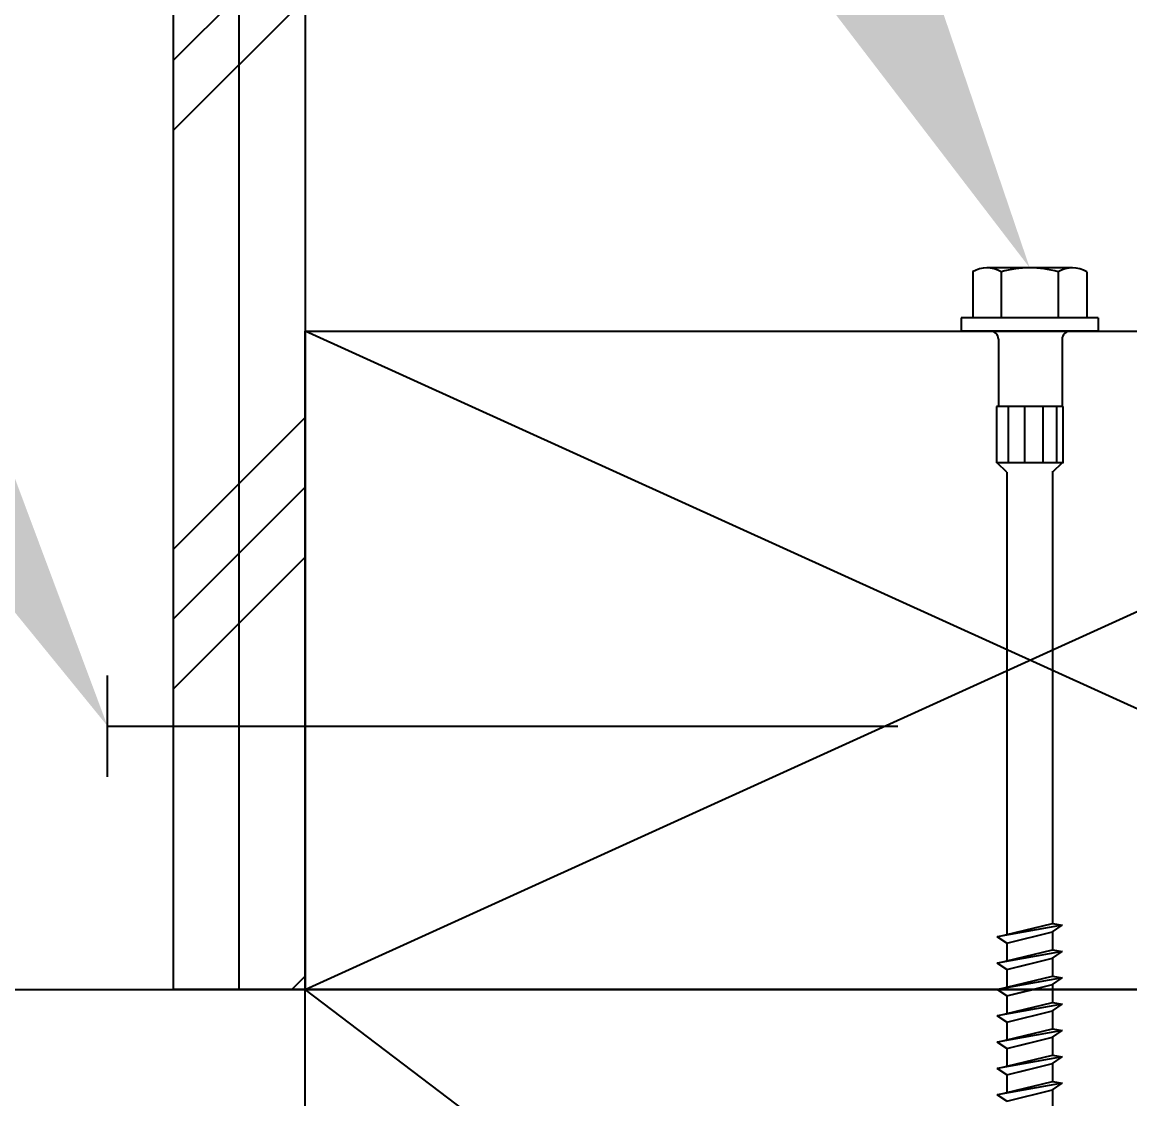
# Model space of a CAD drawing. Header units: inches. Extents: x -16404 to 14624, y -1591 to 16152.
# Drawn here: x 8300.085 to 8304.289, y 6157.126 to 6161.214 of the extents above; entities that cross this region are included whole.
import ezdxf
from ezdxf import colors
from ezdxf.entities.mleader import LeaderData, LeaderLine
from ezdxf.math import Vec2, Vec3

# ---------------------------------------------------------------- set-up
doc = ezdxf.new("R2010")
doc.units = ezdxf.units.IN
doc.header["$LTSCALE"] = 24
doc.header["$MEASUREMENT"] = 0
doc.layers.get('0').update_dxf_attribs({"linetype": 'CONTINUOUS'})
doc.layers.add('DESIGNER COMMENTS', color=221, linetype='CONTINUOUS', plot=False)
for name, color, linetype in [('S-ANNO-NOTE', 4, 'CONTINUOUS'), ('S-FASTENERS', 1, 'CONTINUOUS'), ('S-NAIL', 2, 'CONTINUOUS'), ('S-SIMPSON', 2, 'CONTINUOUS'), ('S-TYP DETAIL BLOCKS', 1, 'CONTINUOUS'), ('S-WOOD', 3, 'CONTINUOUS')]:
    doc.layers.add(name, color=color, linetype=linetype)
doc.styles.add('Arial', font='arial.ttf', dxfattribs={"width": 0.85})

# ---------------------------------------------------------------- blocks, each defined once
blk = doc.blocks.new('_Open90')
at = {"color": 0, "linetype": 'ByBlock', "lineweight": -2}
for p, q in [((-0.5, 0.5), (0, 0)), ((0, 0), (-1, 0)), ((0, 0), (-0.5, -0.5))]:
    blk.add_line(p, q, dxfattribs=at)
blk = doc.blocks.new('10d')
at = {"color": 3}
blk.add_line((0.1925, 0.25), (-0.1925, 0.25), dxfattribs=at)
at = {"color": 2}
blk.add_line((0, 0.25), (0, -2.75), dxfattribs=at)
blk = doc.blocks.new('SDS.25X5-f')
at = {"layer": 'S-SIMPSON'}
for p, q in [((-0.2165, 0.2244), (-0.2165, 0.05)), ((0.1624, 0.24), (-0.1624, 0.24)), ((-0.1083, 0.2244), (-0.1083, 0.05)), ((0.1083, 0.2244), (0.1083, 0.05)), ((0.2165, 0.2244), (0.2165, 0.05)), ((0.26, 0.05), (-0.26, 0.05)), ((-0.26, 0.05), (-0.26, 0)), ((0.26, 0.05), (0.26, 0)), ((0.26, 0), (-0.26, 0)), ((-0.1259, -0.286), (-0.1259, -0.5)), ((0.1259, -0.286), (-0.1259, -0.286)), ((-0.0823, -0.286), (-0.0823, -0.5)), ((-0.0192, -0.286), (-0.0192, -0.5)), ((0.0494, -0.286), (0.0494, -0.5)), ((0.1018, -0.286), (0.1018, -0.5)), ((0.1259, -0.286), (0.1259, -0.5)), ((0.1276, -0.5), (-0.1242, -0.5)), ((-0.087, -0.536), (-0.123, -0.5)), ((0.123, -0.5), (0.087, -0.536)), ((-0.087, -0.536), (-0.087, -2.2912)), ((0.087, -0.5316), (0.087, -2.25)), ((0.087, -0.5316), (0.087, -2.25)), ((-0.087, -0.5749), (-0.087, -2.2912)), ((0.087, -2.1816), (0.087, -2.25)), ((0.087, -2.1816), (0.087, -2.25)), ((-0.087, -2.2249), (-0.087, -2.2912)), ((-0.087, -2.2249), (-0.087, -2.2912)), ((-0.087, -2.2249), (-0.087, -2.2912))]:
    blk.add_line(p, q, dxfattribs=at)
at = {"layer": 'S-SIMPSON', "color": 1}
for p, q in [((-0.123, -2.2997), (0.087, -2.25)), ((-0.123, -2.2997), (0.087, -2.25)), ((-0.123, -2.2997), (0.087, -2.25)), ((0.123, -2.2563), (-0.123, -2.2997)), ((0.123, -2.2563), (-0.123, -2.2997)), ((0.123, -2.2563), (-0.123, -2.2997)), ((0.087, -2.25), (0.123, -2.2563)), ((0.087, -2.25), (0.123, -2.2563)), ((0.087, -2.25), (0.123, -2.2563)), ((0.087, -2.2816), (0.123, -2.2563)), ((0.087, -2.2816), (0.123, -2.2563)), ((0.087, -2.2816), (0.123, -2.2563)), ((-0.087, -2.3249), (-0.123, -2.2997)), ((-0.087, -2.3249), (-0.123, -2.2997)), ((-0.087, -2.3249), (-0.123, -2.2997)), ((-0.087, -2.3249), (0.087, -2.2816)), ((-0.087, -2.3249), (0.087, -2.2816)), ((-0.087, -2.3249), (0.087, -2.2816)), ((0.087, -2.2816), (0.087, -2.35)), ((0.087, -2.2816), (0.087, -2.35)), ((0.087, -2.2816), (0.087, -2.35)), ((0.087, -2.2816), (0.087, -2.35)), ((0.087, -2.2816), (0.087, -2.35)), ((0.087, -2.2816), (0.087, -2.35)), ((-0.123, -2.3997), (0.087, -2.35)), ((-0.123, -2.3997), (0.087, -2.35)), ((-0.123, -2.3997), (0.087, -2.35)), ((-0.123, -2.3997), (0.087, -2.35)), ((-0.087, -2.3249), (-0.087, -2.3912)), ((-0.087, -2.3249), (-0.087, -2.3912)), ((-0.087, -2.3249), (-0.087, -2.3912)), ((-0.087, -2.3249), (-0.087, -2.3912)), ((-0.087, -2.3249), (-0.087, -2.3912)), ((-0.087, -2.3249), (-0.087, -2.3912)), ((0.087, -2.35), (0.123, -2.3563)), ((0.087, -2.35), (0.123, -2.3563)), ((0.087, -2.35), (0.123, -2.3563)), ((0.087, -2.35), (0.123, -2.3563)), ((0.123, -2.3563), (-0.123, -2.3997)), ((0.123, -2.3563), (-0.123, -2.3997)), ((0.123, -2.3563), (-0.123, -2.3997)), ((0.123, -2.3563), (-0.123, -2.3997)), ((-0.087, -2.4249), (0.087, -2.3816)), ((-0.087, -2.4249), (0.087, -2.3816)), ((-0.087, -2.4249), (0.087, -2.3816)), ((-0.087, -2.4249), (0.087, -2.3816)), ((0.087, -2.3816), (0.123, -2.3563)), ((0.087, -2.3816), (0.123, -2.3563)), ((0.087, -2.3816), (0.123, -2.3563)), ((0.087, -2.3816), (0.123, -2.3563)), ((0.087, -2.3816), (0.087, -2.45)), ((0.087, -2.3816), (0.087, -2.45)), ((0.087, -2.3816), (0.087, -2.45)), ((0.087, -2.3816), (0.087, -2.45)), ((0.087, -2.3816), (0.087, -2.45)), ((0.087, -2.3816), (0.087, -2.45)), ((0.087, -2.3816), (0.087, -2.45)), ((0.087, -2.3816), (0.087, -2.45)), ((0.087, -2.3816), (0.087, -2.45)), ((0.087, -2.3816), (0.087, -2.45)), ((-0.087, -2.4249), (-0.123, -2.3997)), ((-0.087, -2.4249), (-0.123, -2.3997)), ((-0.087, -2.4249), (-0.123, -2.3997)), ((-0.087, -2.4249), (-0.123, -2.3997)), ((-0.087, -2.4249), (-0.123, -2.3997)), ((-0.087, -2.4249), (0, -2.4032)), ((-0.087, -2.4249), (-0.087, -2.4912)), ((-0.087, -2.4249), (-0.087, -2.4912)), ((-0.087, -2.4249), (-0.087, -2.4912)), ((-0.087, -2.4249), (-0.087, -2.4912)), ((-0.087, -2.4249), (-0.087, -2.4912)), ((-0.087, -2.4249), (-0.087, -2.4912)), ((-0.087, -2.4249), (-0.087, -2.4912)), ((-0.087, -2.4249), (-0.087, -2.4912)), ((-0.087, -2.4249), (-0.087, -2.4912)), ((-0.087, -2.4249), (-0.087, -2.4912)), ((-0.087, -2.4249), (-0.087, -2.4912)), ((-0.087, -2.4249), (-0.087, -2.4912)), ((-0.123, -2.4997), (0.087, -2.45)), ((-0.123, -2.4997), (0.087, -2.45)), ((-0.123, -2.4997), (0.087, -2.45)), ((-0.123, -2.4997), (0.087, -2.45)), ((-0.123, -2.4997), (0.087, -2.45)), ((-0.123, -2.4997), (0.087, -2.45)), ((-0.123, -2.4997), (0.087, -2.45)), ((-0.123, -2.4997), (0.087, -2.45)), ((0.123, -2.4563), (-0.123, -2.4997)), ((0.123, -2.4563), (-0.123, -2.4997)), ((0.123, -2.4563), (-0.123, -2.4997)), ((0.123, -2.4563), (-0.123, -2.4997)), ((0.123, -2.4563), (-0.123, -2.4997)), ((0.123, -2.4563), (-0.123, -2.4997)), ((0.123, -2.4563), (-0.123, -2.4997)), ((0.123, -2.4563), (-0.123, -2.4997)), ((0.123, -2.4563), (-0.123, -2.4997)), ((-0.087, -2.4912), (0.087, -2.45)), ((0.087, -2.45), (0.123, -2.4563)), ((0.087, -2.45), (0.123, -2.4563)), ((0.087, -2.45), (0.123, -2.4563)), ((0.087, -2.45), (0.123, -2.4563)), ((0.087, -2.45), (0.123, -2.4563)), ((0.087, -2.45), (0.123, -2.4563)), ((0.087, -2.45), (0.123, -2.4563)), ((0.087, -2.45), (0.123, -2.4563)), ((0.087, -2.45), (0.123, -2.4563)), ((0.087, -2.4816), (0.123, -2.4563)), ((0.087, -2.4816), (0.123, -2.4563)), ((0.087, -2.4816), (0.123, -2.4563)), ((0.087, -2.4816), (0.123, -2.4563)), ((0.087, -2.4816), (0.123, -2.4563)), ((0.087, -2.4816), (0.123, -2.4563)), ((0.087, -2.4816), (0.123, -2.4563)), ((0.087, -2.4816), (0.123, -2.4563)), ((0.087, -2.4816), (0.123, -2.4563)), ((-0.087, -2.5249), (-0.123, -2.4997)), ((-0.087, -2.5249), (-0.123, -2.4997)), ((-0.087, -2.5249), (-0.123, -2.4997)), ((-0.087, -2.5249), (-0.123, -2.4997)), ((-0.087, -2.5249), (-0.123, -2.4997)), ((-0.087, -2.5249), (-0.123, -2.4997)), ((-0.087, -2.5249), (-0.123, -2.4997)), ((-0.087, -2.5249), (-0.123, -2.4997)), ((-0.087, -2.5249), (-0.123, -2.4997)), ((-0.087, -2.5249), (-0.123, -2.4997)), ((-0.087, -2.5249), (-0.123, -2.4997)), ((-0.087, -2.5249), (-0.123, -2.4997)), ((-0.087, -2.5249), (-0.123, -2.4997)), ((-0.087, -2.5249), (0.087, -2.4816)), ((-0.087, -2.5249), (0.087, -2.4816)), ((-0.087, -2.5249), (0.087, -2.4816)), ((-0.087, -2.5249), (0.087, -2.4816)), ((-0.087, -2.5249), (0.087, -2.4816)), ((-0.087, -2.5249), (0.087, -2.4816)), ((-0.087, -2.5249), (0.087, -2.4816)), ((-0.087, -2.5249), (0.087, -2.4816)), ((-0.087, -2.5249), (0.087, -2.4816)), ((-0.087, -2.5249), (0.013, -2.5)), ((-0.087, -2.5249), (0.013, -2.5)), ((-0.087, -2.5249), (0.013, -2.5)), ((-0.087, -2.5249), (0, -2.5032)), ((0.087, -2.4816), (0.087, -2.55)), ((0.087, -2.4816), (0.087, -2.55)), ((0.087, -2.4816), (0.087, -2.55)), ((0.087, -2.4816), (0.087, -2.55)), ((0.087, -2.4816), (0.087, -2.55)), ((0.087, -2.4816), (0.087, -2.55)), ((0.087, -2.4816), (0.087, -2.55)), ((0.087, -2.4816), (0.087, -2.55)), ((0.087, -2.4816), (0.087, -2.55)), ((0.087, -2.4816), (0.087, -2.55)), ((0.087, -2.4816), (0.087, -2.55)), ((0.087, -2.4816), (0.087, -2.55)), ((0.087, -2.4816), (0.087, -2.55)), ((-0.123, -2.5997), (0.087, -2.55)), ((-0.123, -2.5997), (0.087, -2.55)), ((-0.123, -2.5997), (0.087, -2.55)), ((-0.123, -2.5997), (0.087, -2.55)), ((-0.123, -2.5997), (0.087, -2.55)), ((-0.123, -2.5997), (0.087, -2.55)), ((-0.123, -2.5997), (0.087, -2.55)), ((-0.123, -2.5997), (0.087, -2.55)), ((-0.123, -2.5997), (0.087, -2.55)), ((0.123, -2.5563), (-0.123, -2.5997)), ((0.123, -2.5563), (-0.123, -2.5997)), ((0.123, -2.5563), (-0.123, -2.5997)), ((0.123, -2.5563), (-0.123, -2.5997)), ((0.123, -2.5563), (-0.123, -2.5997)), ((0.123, -2.5563), (-0.123, -2.5997)), ((0.123, -2.5563), (-0.123, -2.5997)), ((0.123, -2.5563), (-0.123, -2.5997)), ((0.123, -2.5563), (-0.123, -2.5997)), ((-0.087, -2.5249), (-0.087, -2.5912)), ((-0.087, -2.5249), (-0.087, -2.5912)), ((-0.087, -2.5249), (-0.087, -2.5912)), ((-0.087, -2.5249), (-0.087, -2.5912)), ((-0.087, -2.5249), (-0.087, -2.5912)), ((-0.087, -2.5249), (-0.087, -2.5912)), ((-0.087, -2.5249), (-0.087, -2.5912)), ((-0.087, -2.5249), (-0.087, -2.5912)), ((-0.087, -2.5249), (-0.087, -2.5912)), ((-0.087, -2.5249), (-0.087, -2.5912)), ((-0.087, -2.5249), (-0.087, -2.5912)), ((0.087, -2.55), (0.123, -2.5563)), ((0.087, -2.55), (0.123, -2.5563)), ((0.087, -2.55), (0.123, -2.5563)), ((0.087, -2.55), (0.123, -2.5563)), ((0.087, -2.55), (0.123, -2.5563)), ((0.087, -2.55), (0.123, -2.5563)), ((0.087, -2.55), (0.123, -2.5563)), ((0.087, -2.55), (0.123, -2.5563)), ((0.087, -2.55), (0.123, -2.5563)), ((0.087, -2.5816), (0.123, -2.5563)), ((0.087, -2.5816), (0.123, -2.5563)), ((0.087, -2.5816), (0.123, -2.5563)), ((0.087, -2.5816), (0.123, -2.5563)), ((0.087, -2.5816), (0.123, -2.5563)), ((0.087, -2.5816), (0.123, -2.5563)), ((0.087, -2.5816), (0.123, -2.5563)), ((0.087, -2.5816), (0.123, -2.5563)), ((0.087, -2.5816), (0.123, -2.5563)), ((-0.087, -2.6249), (-0.123, -2.5997)), ((-0.087, -2.6249), (-0.123, -2.5997)), ((-0.087, -2.6249), (-0.123, -2.5997)), ((-0.087, -2.6249), (-0.123, -2.5997)), ((-0.087, -2.6249), (-0.123, -2.5997)), ((-0.087, -2.6249), (-0.123, -2.5997)), ((-0.087, -2.6249), (-0.123, -2.5997)), ((-0.087, -2.6249), (-0.123, -2.5997)), ((-0.087, -2.6249), (-0.123, -2.5997)), ((-0.087, -2.6249), (0.087, -2.5816)), ((-0.087, -2.6249), (0.087, -2.5816)), ((-0.087, -2.6249), (0.087, -2.5816)), ((-0.087, -2.6249), (0.087, -2.5816)), ((-0.087, -2.6249), (0.087, -2.5816)), ((-0.087, -2.6249), (0.087, -2.5816)), ((-0.087, -2.6249), (0.087, -2.5816)), ((-0.087, -2.6249), (0.087, -2.5816)), ((-0.087, -2.6249), (0.087, -2.5816)), ((0.087, -2.5816), (0.087, -2.65)), ((0.087, -2.5816), (0.087, -2.65)), ((0.087, -2.5816), (0.087, -2.65)), ((0.087, -2.5816), (0.087, -2.65)), ((0.087, -2.5816), (0.087, -2.65)), ((0.087, -2.5816), (0.087, -2.65)), ((0.087, -2.5816), (0.087, -2.65)), ((0.087, -2.5816), (0.087, -2.65)), ((0.087, -2.5816), (0.087, -2.65)), ((0.087, -2.5816), (0.087, -2.65)), ((0.087, -2.5816), (0.087, -2.65)), ((-0.087, -2.6249), (-0.087, -2.6912)), ((-0.087, -2.6249), (-0.087, -2.6912)), ((-0.087, -2.6249), (-0.087, -2.6912)), ((-0.087, -2.6249), (-0.087, -2.6912)), ((-0.087, -2.6249), (-0.087, -2.6912)), ((-0.087, -2.6249), (-0.087, -2.6912)), ((-0.087, -2.6249), (-0.087, -2.6912)), ((-0.087, -2.6249), (-0.087, -2.6912)), ((-0.087, -2.6249), (-0.087, -2.6912)), ((-0.087, -2.6249), (-0.087, -2.6912)), ((-0.087, -2.6249), (-0.087, -2.6912)), ((-0.123, -2.6997), (0.087, -2.65)), ((-0.123, -2.6997), (0.087, -2.65)), ((-0.123, -2.6997), (0.087, -2.65)), ((-0.123, -2.6997), (0.087, -2.65)), ((-0.123, -2.6997), (0.087, -2.65)), ((-0.123, -2.6997), (0.087, -2.65)), ((-0.123, -2.6997), (0.087, -2.65)), ((-0.123, -2.6997), (0.087, -2.65)), ((-0.123, -2.6997), (0.087, -2.65)), ((-0.123, -2.6997), (0.087, -2.65)), ((-0.123, -2.6997), (0.087, -2.65)), ((0.123, -2.6563), (-0.123, -2.6997)), ((0.123, -2.6563), (-0.123, -2.6997)), ((0.123, -2.6563), (-0.123, -2.6997)), ((0.123, -2.6563), (-0.123, -2.6997)), ((0.123, -2.6563), (-0.123, -2.6997)), ((0.123, -2.6563), (-0.123, -2.6997)), ((0.123, -2.6563), (-0.123, -2.6997)), ((0.123, -2.6563), (-0.123, -2.6997)), ((0.123, -2.6563), (-0.123, -2.6997)), ((0.123, -2.6563), (-0.123, -2.6997)), ((0.123, -2.6563), (-0.123, -2.6997)), ((-0.087, -2.7249), (0.087, -2.6816)), ((-0.087, -2.7249), (0.087, -2.6816)), ((-0.087, -2.7249), (0.087, -2.6816)), ((-0.087, -2.7249), (0.087, -2.6816)), ((-0.087, -2.7249), (0.087, -2.6816)), ((-0.087, -2.7249), (0.087, -2.6816)), ((-0.087, -2.7249), (0.087, -2.6816)), ((-0.087, -2.7249), (0.087, -2.6816)), ((-0.087, -2.7249), (0.087, -2.6816)), ((-0.087, -2.7249), (0.087, -2.6816)), ((-0.087, -2.7249), (0.087, -2.6816)), ((0.087, -2.65), (0.123, -2.6563)), ((0.087, -2.65), (0.123, -2.6563)), ((0.087, -2.65), (0.123, -2.6563)), ((0.087, -2.65), (0.123, -2.6563)), ((0.087, -2.65), (0.123, -2.6563)), ((0.087, -2.65), (0.123, -2.6563)), ((0.087, -2.65), (0.123, -2.6563)), ((0.087, -2.65), (0.123, -2.6563)), ((0.087, -2.65), (0.123, -2.6563)), ((0.087, -2.65), (0.123, -2.6563)), ((0.087, -2.65), (0.123, -2.6563)), ((0.087, -2.6816), (0.123, -2.6563)), ((0.087, -2.6816), (0.123, -2.6563)), ((0.087, -2.6816), (0.123, -2.6563)), ((0.087, -2.6816), (0.123, -2.6563)), ((0.087, -2.6816), (0.123, -2.6563)), ((0.087, -2.6816), (0.123, -2.6563)), ((0.087, -2.6816), (0.123, -2.6563)), ((0.087, -2.6816), (0.123, -2.6563)), ((0.087, -2.6816), (0.123, -2.6563)), ((0.087, -2.6816), (0.123, -2.6563)), ((0.087, -2.6816), (0.123, -2.6563)), ((0.087, -2.6816), (0.087, -2.75)), ((0.087, -2.6816), (0.087, -2.75)), ((0.087, -2.6816), (0.087, -2.75)), ((0.087, -2.6816), (0.087, -2.75)), ((0.087, -2.6816), (0.087, -2.75)), ((0.087, -2.6816), (0.087, -2.75)), ((0.087, -2.6816), (0.087, -2.75)), ((0.087, -2.6816), (0.087, -2.75)), ((-0.087, -2.7249), (-0.123, -2.6997)), ((-0.087, -2.7249), (-0.123, -2.6997)), ((-0.087, -2.7249), (-0.123, -2.6997)), ((-0.087, -2.7249), (-0.123, -2.6997)), ((-0.087, -2.7249), (-0.123, -2.6997)), ((-0.087, -2.7249), (-0.123, -2.6997)), ((-0.087, -2.7249), (-0.123, -2.6997)), ((-0.087, -2.7249), (-0.123, -2.6997)), ((-0.087, -2.7249), (-0.123, -2.6997)), ((-0.087, -2.7249), (-0.123, -2.6997)), ((-0.087, -2.7249), (-0.123, -2.6997)), ((-0.087, -2.7249), (-0.123, -2.6997)), ((-0.087, -2.7249), (-0.123, -2.6997)), ((-0.087, -2.7249), (0, -2.7032)), ((-0.087, -2.7249), (0, -2.7032)), ((-0.087, -2.7249), (-0.087, -2.7912)), ((-0.087, -2.7249), (-0.087, -2.7912)), ((-0.087, -2.7249), (-0.087, -2.7912)), ((-0.087, -2.7249), (-0.087, -2.7912)), ((-0.087, -2.7249), (-0.087, -2.7912)), ((-0.087, -2.7249), (-0.087, -2.7912)), ((-0.087, -2.7249), (-0.087, -2.7912)), ((-0.087, -2.7249), (-0.087, -2.7912)), ((-0.087, -2.7249), (-0.087, -2.7912)), ((-0.087, -2.7249), (-0.087, -2.7912)), ((-0.123, -2.7997), (0.087, -2.75)), ((-0.123, -2.7997), (0.087, -2.75)), ((-0.123, -2.7997), (0.087, -2.75)), ((-0.123, -2.7997), (0.087, -2.75)), ((-0.123, -2.7997), (0.087, -2.75)), ((-0.123, -2.7997), (0.087, -2.75)), ((-0.123, -2.7997), (0.087, -2.75)), ((-0.123, -2.7997), (0.087, -2.75)), ((0.123, -2.7563), (-0.123, -2.7997)), ((0.123, -2.7563), (-0.123, -2.7997)), ((0.123, -2.7563), (-0.123, -2.7997)), ((0.123, -2.7563), (-0.123, -2.7997)), ((0.123, -2.7563), (-0.123, -2.7997)), ((0.123, -2.7563), (-0.123, -2.7997)), ((0.123, -2.7563), (-0.123, -2.7997)), ((0.123, -2.7563), (-0.123, -2.7997)), ((0.123, -2.7563), (-0.123, -2.7997)), ((-0.087, -2.7912), (0.087, -2.75)), ((0.087, -2.75), (0.123, -2.7563)), ((0.087, -2.75), (0.123, -2.7563)), ((0.087, -2.75), (0.123, -2.7563)), ((0.087, -2.75), (0.123, -2.7563)), ((0.087, -2.75), (0.123, -2.7563)), ((0.087, -2.75), (0.123, -2.7563)), ((0.087, -2.75), (0.123, -2.7563)), ((0.087, -2.75), (0.123, -2.7563)), ((0.087, -2.75), (0.123, -2.7563)), ((0.087, -2.7816), (0.123, -2.7563)), ((0.087, -2.7816), (0.123, -2.7563)), ((0.087, -2.7816), (0.123, -2.7563)), ((0.087, -2.7816), (0.123, -2.7563)), ((0.087, -2.7816), (0.123, -2.7563)), ((0.087, -2.7816), (0.123, -2.7563)), ((0.087, -2.7816), (0.123, -2.7563)), ((0.087, -2.7816), (0.123, -2.7563)), ((0.087, -2.7816), (0.123, -2.7563)), ((-0.087, -2.8249), (-0.123, -2.7997)), ((-0.087, -2.8249), (-0.123, -2.7997)), ((-0.087, -2.8249), (-0.123, -2.7997)), ((-0.087, -2.8249), (-0.123, -2.7997)), ((-0.087, -2.8249), (-0.123, -2.7997)), ((-0.087, -2.8249), (-0.123, -2.7997)), ((-0.087, -2.8249), (-0.123, -2.7997)), ((-0.087, -2.8249), (-0.123, -2.7997)), ((-0.087, -2.8249), (-0.123, -2.7997)), ((-0.087, -2.8249), (-0.123, -2.7997)), ((-0.087, -2.8249), (0.087, -2.7816)), ((-0.087, -2.8249), (0.087, -2.7816)), ((-0.087, -2.8249), (0.087, -2.7816)), ((-0.087, -2.8249), (0.087, -2.7816)), ((-0.087, -2.8249), (0.087, -2.7816)), ((-0.087, -2.8249), (0.087, -2.7816)), ((-0.087, -2.8249), (0.087, -2.7816)), ((-0.087, -2.8249), (0.087, -2.7816)), ((-0.087, -2.8249), (0.087, -2.7816)), ((-0.087, -2.8249), (0, -2.8032)), ((0.087, -2.7816), (0.087, -2.85)), ((0.087, -2.7816), (0.087, -2.85)), ((0.087, -2.7816), (0.087, -2.85)), ((0.087, -2.7816), (0.087, -2.85)), ((0.087, -2.7816), (0.087, -2.85)), ((0.087, -2.7816), (0.087, -2.85)), ((0.087, -2.7816), (0.087, -2.85)), ((0.087, -2.7816), (0.087, -2.85)), ((0.087, -2.7816), (0.087, -2.85)), ((-0.123, -2.8997), (0.087, -2.85)), ((-0.123, -2.8997), (0.087, -2.85)), ((-0.123, -2.8997), (0.087, -2.85)), ((-0.123, -2.8997), (0.087, -2.85)), ((-0.123, -2.8997), (0.087, -2.85)), ((-0.123, -2.8997), (0.087, -2.85)), ((0.123, -2.8563), (-0.123, -2.8997)), ((0.123, -2.8563), (-0.123, -2.8997)), ((0.123, -2.8563), (-0.123, -2.8997)), ((0.123, -2.8563), (-0.123, -2.8997)), ((0.123, -2.8563), (-0.123, -2.8997)), ((0.123, -2.8563), (-0.123, -2.8997)), ((-0.087, -2.8249), (-0.087, -2.8912)), ((-0.087, -2.8249), (-0.087, -2.8912)), ((-0.087, -2.8249), (-0.087, -2.8912)), ((-0.087, -2.8249), (-0.087, -2.8912)), ((-0.087, -2.8249), (-0.087, -2.8912)), ((-0.087, -2.8249), (-0.087, -2.8912)), ((-0.087, -2.8249), (-0.087, -2.8912)), ((-0.087, -2.8249), (-0.087, -2.8912)), ((0.087, -2.85), (0.123, -2.8563)), ((0.087, -2.85), (0.123, -2.8563)), ((0.087, -2.85), (0.123, -2.8563)), ((0.087, -2.85), (0.123, -2.8563)), ((0.087, -2.85), (0.123, -2.8563)), ((0.087, -2.85), (0.123, -2.8563)), ((0.087, -2.8816), (0.123, -2.8563)), ((0.087, -2.8816), (0.123, -2.8563)), ((0.087, -2.8816), (0.123, -2.8563)), ((0.087, -2.8816), (0.123, -2.8563)), ((0.087, -2.8816), (0.123, -2.8563)), ((0.087, -2.8816), (0.123, -2.8563)), ((-0.087, -2.9249), (-0.123, -2.8997)), ((-0.087, -2.9249), (-0.123, -2.8997)), ((-0.087, -2.9249), (-0.123, -2.8997)), ((-0.087, -2.9249), (-0.123, -2.8997)), ((-0.087, -2.9249), (-0.123, -2.8997)), ((-0.087, -2.9249), (-0.123, -2.8997)), ((-0.087, -2.9249), (0.087, -2.8816)), ((-0.087, -2.9249), (0.087, -2.8816)), ((-0.087, -2.9249), (0.087, -2.8816)), ((-0.087, -2.9249), (0.087, -2.8816)), ((-0.087, -2.9249), (0.087, -2.8816)), ((-0.087, -2.9249), (0.087, -2.8816)), ((0.087, -2.8816), (0.087, -2.95)), ((0.087, -2.8816), (0.087, -2.95)), ((0.087, -2.8816), (0.087, -2.95)), ((0.087, -2.8816), (0.087, -2.95)), ((0.087, -2.8816), (0.087, -2.95)), ((0.087, -2.8816), (0.087, -2.95)), ((0.087, -2.8816), (0.087, -2.95))]:
    blk.add_line(p, q, dxfattribs=at)
at = {"layer": 'S-SIMPSON'}
for points in [[(-0.1187, -0.0312), (-0.1187, -0.286)], [(0.123, -0.0312), (0.123, -0.286)], [(0, -0.5), (-0.1259, -0.5)]]:
    blk.add_lwpolyline(points, dxfattribs=at)
for centre, radius, start, end in [((-0.1624, 0.1384), 0.1016, 57.7958, 122.2042), ((0, -0.1428), 0.3828, 73.5736, 106.4264), ((0.1624, 0.1384), 0.1016, 57.7958, 122.2042), ((-0.15, -0.0312), 0.0312, 0, 90), ((0.1543, -0.0312), 0.0312, 90, 180)]:
    blk.add_arc(centre, radius, start, end, dxfattribs=at)
blk = doc.blocks.new('*U152')
at = {"layer": 'S-FASTENERS'}
blk.add_blockref('SDS.25X5-f', (0, 0), dxfattribs=at)
blk = doc.blocks.new('*U877')
blk.add_lwpolyline([(2.5, -5.5), (0, -5.5), (0, 0), (2.5, 0)], close=True)
at = {"layer": 'S-WOOD', "color": 2}
for p, q in [((2.5, -5.5), (0, 0)), ((2.5, 0), (0, -5.5))]:
    blk.add_line(p, q, dxfattribs=at)
blk = doc.blocks.new('*U878')
blk.add_lwpolyline([(5.5, -7.25), (0, -7.25), (0, 0), (5.5, 0)], close=True)
at = {"layer": 'S-WOOD', "color": 2}
blk.add_line((5.5, 0), (0, -7.25), dxfattribs=at)
blk = doc.blocks.new('Se_DOUBLE-SIDED INTERIOR SHEAR WALL')
at = {"layer": 'S-WOOD', "linetype": 'Continuous'}
h = blk.add_hatch(dxfattribs=at)
h.set_pattern_fill('PLAST', color=1, scale=6, angle=-45, style=0)
h.set_pattern_definition([(45, (-2862.3892, 2153.4994), (1.0606602, -1.0606602), []), (45, (-2862.2566, 2153.3668), (1.0606602, -1.0606602), []), (45, (-2862.124, 2153.2342), (1.0606602, -1.0606602), [])])
h.paths.add_polyline_path([(37.35371, 60.71677), (37.35371, 81.21677), (37.85371, 81.21677), (37.85371, 60.71677)])
at = {"layer": 'S-WOOD', "color": 1}
blk.add_line((37.60371, 60.71677), (37.60371, 81.21677), dxfattribs=at)
at = {"layer": 'S-WOOD'}
blk.add_line((15.35371, 60.71677), (65.85371, 60.71677), dxfattribs=at)
blk.add_lwpolyline([(37.35371, 60.71677), (37.35371, 81.21677), (37.85371, 81.21677), (37.85371, 60.71677)], close=True, dxfattribs=at)
at = {"layer": 'S-NAIL', "xscale": -1.000000000000002, "rotation": 90}
blk.add_blockref('10d', (37.35371, 61.71677), dxfattribs=at)
at = {"layer": 'S-SIMPSON'}
blk.add_blockref('*U152', (40.60371, 63.21677), dxfattribs=at)
at = {"layer": 'S-WOOD', "rotation": 270}
for name, p in [('*U877', (43.35371, 63.21677)), ('*U878', (45.10371, 60.71677))]:
    blk.add_blockref(name, p, dxfattribs=at)
at = {"layer": 'S-ANNO-NOTE'}
ml = blk.add_multileader_mtext('Standard', dxfattribs=at)
ml.set_content('\\A1;SISTER 3x END STUD TO HOLDOWN POST w/ "SDS" SCREWS @4"O.C. (2" MIN EMBED. INTO POST)', color=4, style='Arial')
ml.set_leader_properties(color=2)
ml.build(insert=Vec2(0, 0))
ml.multileader.update_dxf_attribs({"dogleg_length": 0.36, "arrow_head_size": 1.3125, "scale": 12})
ctx = ml.context
ctx.base_point, ctx.scale, ctx.char_height, ctx.arrow_head_size, ctx.landing_gap_size, ctx.plane_origin = Vec3(11.4084, 80.21677), 12, 1.125, 1.3125, 1.08, Vec3(20.30134, 366.65339)
ctx.text_align_type = 2
notes = []
notes.append((ctx, [(1, (1, 1, 0), (31.65666, 80.21677), (-1, 0), 1.5, [(0, [(40.60371, 63.45677)], 0, [])])]))
ctx.mtext.insert, ctx.mtext.width, ctx.mtext.alignment, ctx.mtext.flow_direction = Vec3(29.07666, 80.94464), 19.32035, 3, 5
ml = blk.add_multileader_mtext('Standard', dxfattribs=at)
ml.set_content('\\A1;E.N., TYP', color=4, style='Arial')
ml.set_leader_properties(color=2)
ml.build(insert=Vec2(0, 0))
ml.multileader.update_dxf_attribs({"dogleg_length": 0.36, "arrow_head_size": 1.3125, "scale": 12})
ctx = ml.context
ctx.base_point, ctx.scale, ctx.char_height, ctx.arrow_head_size, ctx.landing_gap_size, ctx.plane_origin = Vec3(22.22198, 71.21677), 12, 1.125, 1.3125, 1.08, Vec3(20.30134, 361.63649)
ctx.text_align_type = 2
notes.append((ctx, [(1, (1, 1, 0), (31.65666, 71.21677), (-1, 0), 1.5, [(0, [(37.10371, 61.71677)], 0, [])])]))
ctx.mtext.insert, ctx.mtext.width, ctx.mtext.alignment, ctx.mtext.flow_direction = Vec3(29.07666, 71.89054), 8.0037913, 3, 5
ml = blk.add_multileader_mtext('Standard', dxfattribs=at)
ml.set_content('\\A1;HOLDOWN POST PER SHEAR WALL SCHEDULE (MAY BE BUILT-UP)', color=4, style='Arial')
ml.set_leader_properties(color=2)
ml.build(insert=Vec2(0, 0))
ml.multileader.update_dxf_attribs({"dogleg_length": 0.36, "arrow_head_size": 1.3125, "scale": 12})
ctx = ml.context
ctx.base_point, ctx.scale, ctx.char_height, ctx.arrow_head_size, ctx.landing_gap_size, ctx.plane_origin = Vec3(11.66335, 68.21677), 12, 1.125, 1.3125, 1.08, Vec3(59.22447, 344.65478)
ctx.text_align_type = 2
notes.append((ctx, [(0, (1, 1, 0), (31.44914, 68.21677), (-1, 0), 1.5, [(0, [(37.85371, 57.96677)], 0, [])])]))
ctx.mtext.insert, ctx.mtext.width, ctx.mtext.alignment, ctx.mtext.flow_direction = Vec3(28.86914, 68.94464), 17.2242279, 3, 5
for ctx, leaders in notes:
    for number, flags, end, landing, length, lines in leaders:
        leader = LeaderData()
        leader.index, (leader.has_last_leader_line, leader.has_dogleg_vector, leader.attachment_direction) = number, flags
        leader.last_leader_point, leader.dogleg_vector, leader.dogleg_length = Vec3(end), Vec3(landing), length
        for number, points, colour, breaks in lines:
            line = LeaderLine()
            line.index, line.vertices, line.color, line.breaks = number, Vec3.list(points), colors.encode_raw_color(colour), breaks
            leader.lines.append(line)
        ctx.leaders.append(leader)
blk = doc.blocks.new('Se_SHEAR WALL PANEL EDGE BLOCKING')
at = {"layer": 'S-ANNO-NOTE'}
ml = blk.add_multileader_mtext('Standard', dxfattribs=at)
ml.set_content('\\A1;10d NAILS @ E.N. SPACING', color=4, style='Arial')
ml.set_leader_properties(color=2)
ml.build(insert=Vec2(0, 0))
ml.multileader.update_dxf_attribs({"dogleg_length": 0.36, "arrow_head_size": 1.3125, "scale": 12})
ctx = ml.context
ctx.base_point, ctx.scale, ctx.char_height, ctx.arrow_head_size, ctx.landing_gap_size, ctx.plane_origin = Vec3(48.60455, 59.67268), 12, 1.125, 1.3125, 1.08, Vec3(7.25745, 354.20359)
notes = []
notes.append((ctx, [(0, (1, 1, 0), (47.10455, 59.67268), (1, 0), 1.5, [(0, [(42.35455, 64.35405)], 0, [])])]))
ctx.mtext.insert, ctx.mtext.width, ctx.mtext.flow_direction = Vec3(49.68455, 60.24478), 9.6746946, 5
for ctx, leaders in notes:
    for number, flags, end, landing, length, lines in leaders:
        leader = LeaderData()
        leader.index, (leader.has_last_leader_line, leader.has_dogleg_vector, leader.attachment_direction) = number, flags
        leader.last_leader_point, leader.dogleg_vector, leader.dogleg_length = Vec3(end), Vec3(landing), length
        for number, points, colour, breaks in lines:
            line = LeaderLine()
            line.index, line.vertices, line.color, line.breaks = number, Vec3.list(points), colors.encode_raw_color(colour), breaks
            leader.lines.append(line)
        ctx.leaders.append(leader)

msp = doc.modelspace()

# ---------------------------------------------------------------- block references
at = {"layer": 'S-TYP DETAIL BLOCKS'}
for name, p in [('Se_DOUBLE-SIDED INTERIOR SHEAR WALL', (8263.30569, 6096.82433)), ('Se_SHEAR WALL PANEL EDGE BLOCKING', (8174.59659, 6096.82433))]:
    msp.add_blockref(name, p, dxfattribs=at)

# ---------------------------------------------------------------- leaders
at = {"layer": 'DESIGNER COMMENTS'}
ml = msp.add_multileader_mtext('Standard', dxfattribs=at)
ml.set_content('\\A1;{\\L\\C256;IMPORTANT DESIGNER NOTE:\\l IF YOUR LEDGER DOES NOT ALLOW FOR THE FULL DEPTH OF NAILS SPECIFIED IN THIS CHART.  USE THE CHART TO THE RIGHT AND APPLY ALLOWABLE LOAD REDUCTION FACTOR (REF. PG. 22 OF SIMPSON CATALOG C-C-2019)}', color=4, style='Arial')
ml.set_leader_properties(color=256)
ml.set_arrow_properties(name='OPEN90')
ml.build(insert=Vec2(0, 0))
ml.multileader.update_dxf_attribs({"dogleg_length": 0.36, "arrow_head_size": 5.25, "scale": 48})
ctx = ml.context
ctx.base_point, ctx.scale, ctx.char_height, ctx.arrow_head_size, ctx.landing_gap_size, ctx.plane_origin = Vec3(7749.57679, 7516.2281), 48, 6, 5.25, 4.32, Vec3(7940.50091, 7764.19966)
notes = []
notes.append((ctx, [(0, (0, 0, 0), (0, 0), (1, 0), 1, [])]))
ctx.mtext.insert, ctx.mtext.width, ctx.mtext.defined_height, ctx.mtext.flow_direction = Vec3(7753.89679, 7520.11009), 143.1324041, 28.50097, 5
ml = msp.add_multileader_mtext('Standard', dxfattribs=at)
ml.set_content('\\A1;{\\L\\C256;IMPORTANT DESIGNER NOTE:\\l IF YOUR LEDGER DOES NOT ALLOW FOR THE FULL DEPTH OF NAILS SPECIFIED IN THIS CHART.  USE THE CHART TO THE RIGHT AND APPLY ALLOWABLE LOAD REDUCTION FACTOR (REF. PG. 22 OF SIMPSON CATALOG C-C-2019)}', color=4, style='Arial')
ml.set_leader_properties(color=256)
ml.set_arrow_properties(name='OPEN90')
ml.build(insert=Vec2(0, 0))
ml.multileader.update_dxf_attribs({"dogleg_length": 0.36, "arrow_head_size": 5.25, "scale": 48})
ctx = ml.context
ctx.base_point, ctx.scale, ctx.char_height, ctx.arrow_head_size, ctx.landing_gap_size, ctx.plane_origin = Vec3(1680.51869, 7333.32569), 48, 6, 5.25, 4.32, Vec3(1871.4428, 7581.29725)
notes.append((ctx, [(0, (0, 0, 0), (0, 0), (1, 0), 1, [])]))
ctx.mtext.insert, ctx.mtext.width, ctx.mtext.defined_height, ctx.mtext.flow_direction = Vec3(1684.83869, 7337.20768), 143.1324041, 28.50097, 5
for ctx, leaders in notes:
    for number, flags, end, landing, length, lines in leaders:
        leader = LeaderData()
        leader.index, (leader.has_last_leader_line, leader.has_dogleg_vector, leader.attachment_direction) = number, flags
        leader.last_leader_point, leader.dogleg_vector, leader.dogleg_length = Vec3(end), Vec3(landing), length
        for number, points, colour, breaks in lines:
            line = LeaderLine()
            line.index, line.vertices, line.color, line.breaks = number, Vec3.list(points), colors.encode_raw_color(colour), breaks
            leader.lines.append(line)
        ctx.leaders.append(leader)

doc.saveas('drawing.dxf')
